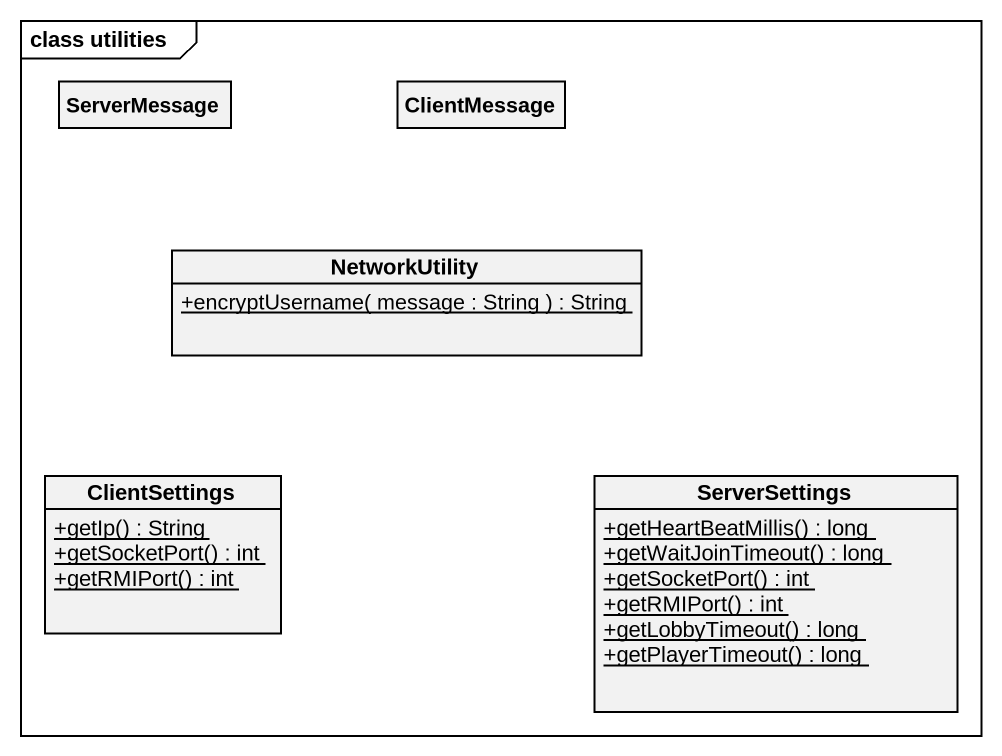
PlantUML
@startuml
mainframe class utilities
hide circle
hide empty members
skinparam classAttributeIconSize 0
class ServerMessage
class ClientMessage
class NetworkUtility {
  {static} +encryptUsername( message : String ) : String
}
class ClientSettings {
  {static} +getIp() : String
  {static} +getSocketPort() : int
  {static} +getRMIPort() : int
}
class ServerSettings {
  {static} +getHeartBeatMillis() : long
  {static} +getWaitJoinTimeout() : long
  {static} +getSocketPort() : int
  {static} +getRMIPort() : int
  {static} +getLobbyTimeout() : long
  {static} +getPlayerTimeout() : long
}
@enduml
